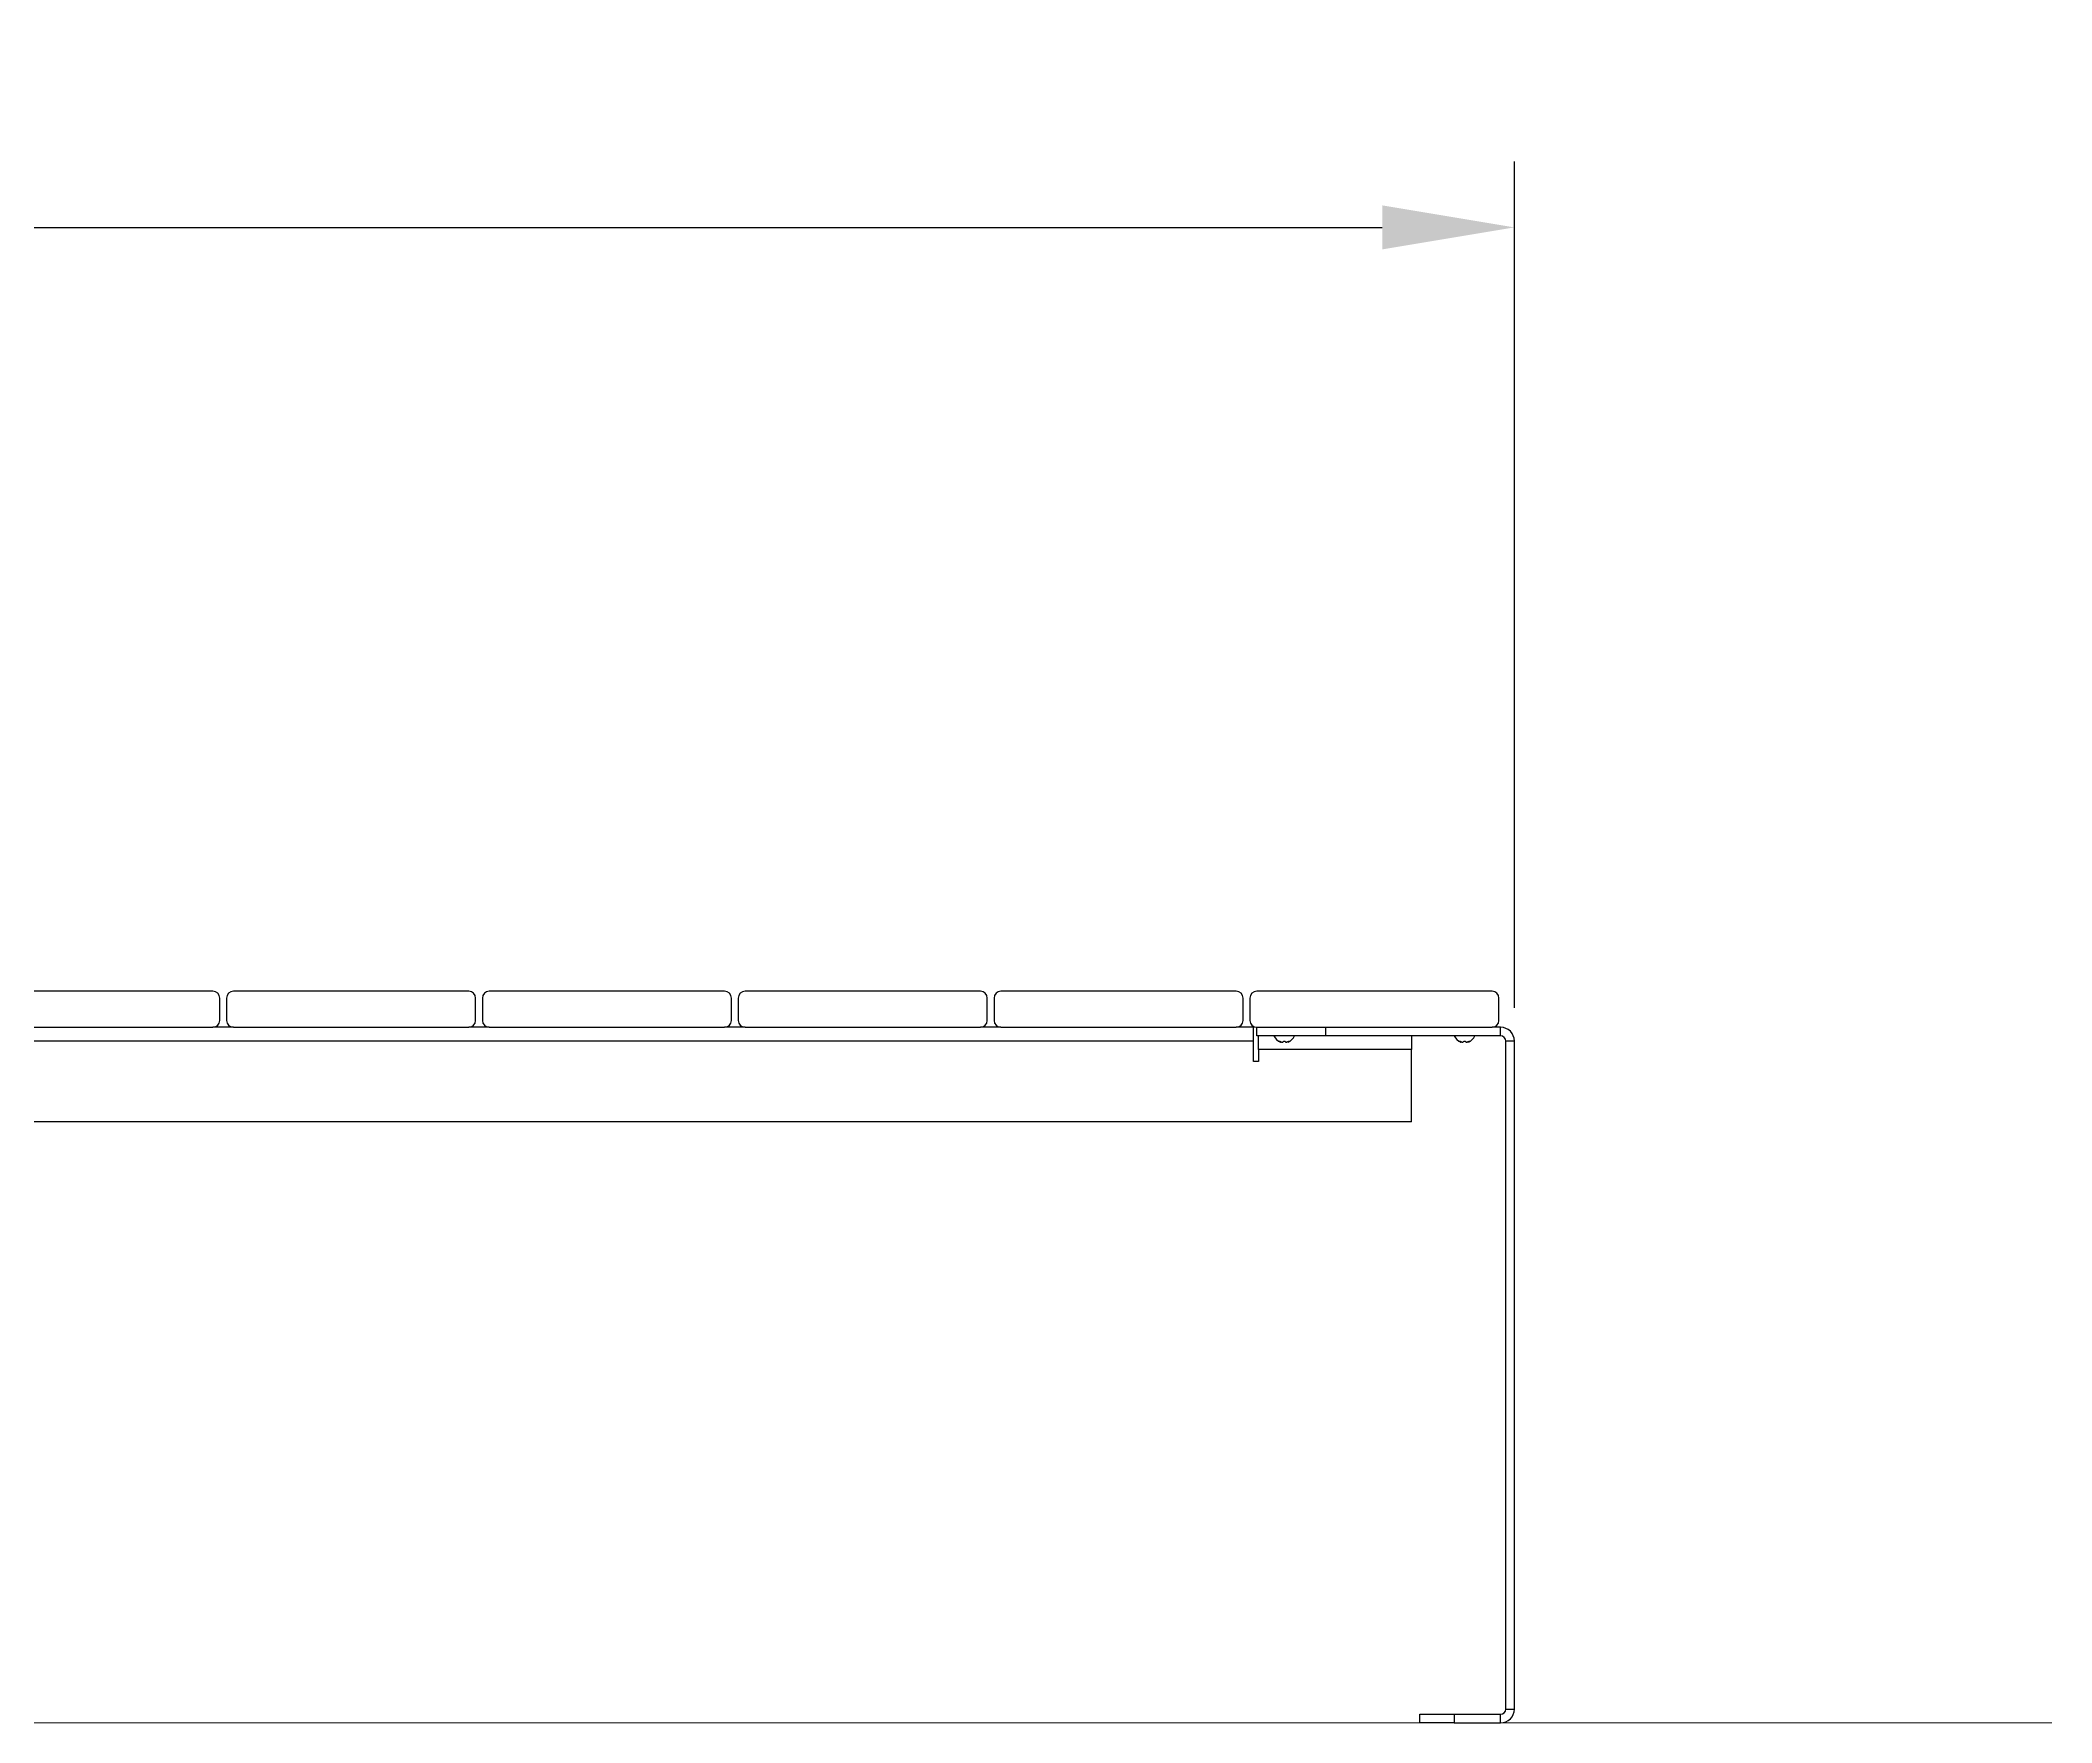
# Model space of a CAD drawing. Header units: millimetres. Extents: x -20 to 5721, y -20 to 4144.
# Drawn here: x 2761 to 3523, y 2760 to 3397 of the extents above; entities that cross this region are included whole.
import ezdxf

# ---------------------------------------------------------------- set-up
doc = ezdxf.new("R2010")
doc.units = ezdxf.units.MM
doc.styles.get("Standard").update_dxf_attribs({"font": 'arial.ttf'})
doc.dimstyles.new('ISO-25', dxfattribs={"dimtxt": 2.5, "dimasz": 2.5, "dimexe": 1.25, "dimexo": 0.625, "dimtad": 1, "dimtxsty": 'Standard', "dimcen": 2.5, "dimadec": 0, "dimazin": 0, "dimtfac": 1, "dimtmove": 0, "dimatfit": 3, "dimfxl": 1, "dimarcsym": 0})

# ---------------------------------------------------------------- blocks, each defined once
blk = doc.blocks.new('*D84')
at = {"color": 0, "lineweight": -2, "transparency": 16777216}
for p, q in [((1502.62, 3049.48), (1502.62, 3351.08)), ((3319.24, 3030.64), (3319.24, 3351.08)), ((1552.62, 3326.08), (3269.24, 3326.08))]:
    blk.add_line(p, q, dxfattribs=at)
at = {"color": 0, "transparency": 16777216}
for points in [[(1552.62, 3334.42), (1552.62, 3317.75), (1502.62, 3326.08)], [(3269.24, 3334.42), (3269.24, 3317.75), (3319.24, 3326.08)]]:
    blk.add_solid(points, dxfattribs=at)
at = {"layer": 'DEFPOINTS', "color": 0, "transparency": 16777216}
for p in [(3319.24, 3326.08), (1502.62, 3036.98), (3319.24, 3018.14)]:
    blk.add_point(p, dxfattribs=at)
at = {"color": 0, "transparency": 16777216, "insert": (2410.93, 3364.11), "char_height": 50, "attachment_point": 5}
blk.add_mtext('2795', dxfattribs=at)

msp = doc.modelspace()

# ---------------------------------------------------------------- linework, layer by layer
for p, q in [((2826.576, 3036.985), (2737.532, 3036.985)), ((2829.176, 3025.936), (2829.176, 3034.385)), ((2831.776, 3034.385), (2831.776, 3025.936)), ((2923.419, 3036.985), (2834.376, 3036.985)), ((2926.019, 3025.936), (2926.019, 3034.385)), ((2928.619, 3034.385), (2928.619, 3025.936)), ((3020.263, 3036.985), (2931.219, 3036.985)), ((3022.863, 3025.936), (3022.863, 3034.385)), ((3025.463, 3034.385), (3025.463, 3025.936)), ((3117.106, 3036.985), (3028.062, 3036.985)), ((3119.706, 3025.936), (3119.706, 3034.385)), ((3122.306, 3034.385), (3122.306, 3025.936)), ((3213.95, 3036.985), (3124.906, 3036.985)), ((3216.55, 3025.936), (3216.55, 3034.385)), ((3219.149, 3034.385), (3219.149, 3025.936)), ((3310.793, 3036.985), (3221.749, 3036.985)), ((3313.393, 3025.936), (3313.393, 3034.385)), ((2737.532, 3023.336), (2826.576, 3023.336)), ((2834.376, 3023.336), (2826.576, 3023.336)), ((2834.376, 3023.336), (2923.419, 3023.336)), ((2931.219, 3023.336), (2923.419, 3023.336)), ((2931.219, 3023.336), (3020.263, 3023.336)), ((3028.062, 3023.336), (3020.263, 3023.336)), ((3028.062, 3023.336), (3117.106, 3023.336)), ((3124.906, 3023.336), (3117.106, 3023.336)), ((3124.906, 3023.336), (3213.95, 3023.336)), ((3220.449, 3023.336), (3213.95, 3023.336)), ((3220.449, 3018.136), (3220.449, 3023.336)), ((3221.749, 3023.336), (3310.793, 3023.336)), ((3221.749, 3020.086), (3221.749, 3023.336)), ((3247.748, 3023.336), (3247.748, 3020.086)), ((3314.043, 3023.336), (3310.793, 3023.336)), ((3314.043, 3020.086), (3314.043, 3023.336)), ((3220.449, 3018.136), (2053.128, 3018.136)), ((3220.449, 3010.337), (3220.449, 3018.136)), ((3247.748, 3020.086), (3221.749, 3020.086)), ((3222.399, 3014.886), (3222.399, 3020.086)), ((3230.441, 3017.827), (3230.441, 3018.032)), ((3230.442, 3017.827), (3230.441, 3017.827)), ((3230.442, 3017.827), (3230.442, 3018.031)), ((3230.686, 3017.693), (3230.686, 3017.943)), ((3230.929, 3017.827), (3230.93, 3017.827)), ((3231.661, 3017.827), (3231.661, 3017.827)), ((3232.636, 3017.827), (3232.636, 3017.827)), ((3233.367, 3017.827), (3233.368, 3017.827)), ((3233.611, 3017.942), (3233.611, 3017.693)), ((3233.855, 3017.827), (3233.855, 3018.031)), ((3233.856, 3017.827), (3233.855, 3017.827)), ((3233.856, 3017.827), (3233.856, 3018.031)), ((3314.043, 3020.086), (3247.748, 3020.086)), ((3280.245, 3020.086), (3280.245, 3014.886)), ((3298.687, 3017.827), (3298.687, 3018.032)), ((3298.688, 3017.827), (3298.687, 3017.827)), ((3298.688, 3017.827), (3298.688, 3018.031)), ((3298.932, 3017.693), (3298.932, 3017.943)), ((3299.174, 3017.827), (3299.175, 3017.827)), ((3299.906, 3017.827), (3299.906, 3017.827)), ((3300.881, 3017.827), (3300.881, 3017.827)), ((3301.613, 3017.827), (3301.614, 3017.827)), ((3301.856, 3017.942), (3301.856, 3017.693)), ((3302.1, 3017.827), (3302.1, 3018.031)), ((3302.101, 3017.827), (3302.1, 3017.827)), ((3302.101, 3017.827), (3302.101, 3018.031)), ((3319.243, 3018.136), (3315.993, 3018.136)), ((3315.993, 2765.303), (3315.993, 3018.136)), ((3319.243, 2765.303), (3319.243, 3018.136)), ((3222.399, 3010.337), (3220.449, 3010.337)), ((3222.399, 3014.886), (3222.399, 3010.337)), ((3280.245, 3014.886), (3222.399, 3014.886)), ((3280.245, 2987.588), (3280.245, 3014.886)), ((3280.245, 2987.588), (1993.333, 2987.588)), ((3315.993, 2765.303), (3319.243, 2765.303)), ((3283.495, 2760.104), (3283.495, 2763.353)), ((3283.495, 2763.353), (3296.494, 2763.353)), ((3296.494, 2760.104), (3283.495, 2760.104)), ((3296.494, 2763.353), (3296.494, 2760.104)), ((3296.494, 2763.353), (3314.043, 2763.353)), ((3296.494, 2760.104), (3314.043, 2760.104)), ((3314.043, 2760.104), (3314.043, 2763.353))]:
    msp.add_line(p, q)
at = {"color": 7, "linetype": 'Continuous', "lineweight": 18, "true_color": 0xffffff}
msp.add_line((186.617, 2760.104), (3522.664, 2760.104), dxfattribs=at)
at = {"flags": 128}
for points in [[(3230.441, 3017.827), (3230.306, 3017.912), (3230.219, 3017.988), (3230.199, 3018.04), (3230.238, 3018.063), (3230.32, 3018.06), (3230.431, 3018.035), (3230.566, 3017.991), (3230.721, 3017.93), (3230.882, 3017.852), (3230.929, 3017.827)], [(3230.93, 3017.827), (3231.084, 3017.757), (3231.256, 3017.709), (3231.408, 3017.692), (3231.524, 3017.702), (3231.606, 3017.734), (3231.653, 3017.787), (3231.661, 3017.827)], [(3231.661, 3017.827), (3231.694, 3017.912), (3231.791, 3017.988), (3231.935, 3018.04), (3232.094, 3018.063), (3232.246, 3018.06), (3232.382, 3018.035), (3232.499, 3017.991), (3232.587, 3017.93), (3232.633, 3017.852), (3232.636, 3017.827)], [(3232.636, 3017.827), (3232.664, 3017.757), (3232.749, 3017.709), (3232.87, 3017.692), (3233.005, 3017.702), (3233.145, 3017.734), (3233.287, 3017.787), (3233.367, 3017.827)], [(3233.368, 3017.827), (3233.537, 3017.912), (3233.72, 3017.988), (3233.885, 3018.04), (3234.004, 3018.063), (3234.074, 3018.06), (3234.099, 3018.035), (3234.081, 3017.991), (3234.015, 3017.93), (3233.9, 3017.852), (3233.856, 3017.827)], [(3233.855, 3017.827), (3233.729, 3017.757), (3233.641, 3017.709), (3233.611, 3017.692), (3233.613, 3017.693)], [(3298.687, 3017.827), (3298.551, 3017.912), (3298.465, 3017.988), (3298.444, 3018.04), (3298.484, 3018.063), (3298.565, 3018.06), (3298.676, 3018.035), (3298.812, 3017.991), (3298.966, 3017.93), (3299.128, 3017.852), (3299.174, 3017.827)], [(3299.175, 3017.827), (3299.329, 3017.757), (3299.501, 3017.709), (3299.653, 3017.692), (3299.769, 3017.702), (3299.852, 3017.734), (3299.899, 3017.787), (3299.906, 3017.827)], [(3299.906, 3017.827), (3299.939, 3017.912), (3300.036, 3017.988), (3300.181, 3018.04), (3300.34, 3018.063), (3300.491, 3018.06), (3300.627, 3018.035), (3300.744, 3017.991), (3300.833, 3017.93), (3300.879, 3017.852), (3300.881, 3017.827)], [(3300.881, 3017.827), (3300.909, 3017.757), (3300.994, 3017.709), (3301.115, 3017.692), (3301.25, 3017.702), (3301.39, 3017.734), (3301.533, 3017.787), (3301.613, 3017.827)], [(3301.614, 3017.827), (3301.782, 3017.912), (3301.966, 3017.988), (3302.13, 3018.04), (3302.25, 3018.063), (3302.32, 3018.06), (3302.345, 3018.035), (3302.326, 3017.991), (3302.261, 3017.93), (3302.145, 3017.852), (3302.101, 3017.827)], [(3302.1, 3017.827), (3301.974, 3017.757), (3301.887, 3017.709), (3301.856, 3017.692), (3301.858, 3017.693)]]:
    msp.add_lwpolyline(points, dxfattribs=at)
for centre, radius, start, end in [((2826.576, 3034.385), 2.6, 0, 90), ((2834.376, 3034.385), 2.6, 90, 180), ((2923.419, 3034.385), 2.6, 0, 90), ((2931.219, 3034.385), 2.6, 90, 180), ((3020.263, 3034.385), 2.6, 0, 90), ((3028.062, 3034.385), 2.6, 90, 180), ((3117.106, 3034.385), 2.6, 0, 90), ((3124.906, 3034.385), 2.6, 90, 180), ((3213.95, 3034.385), 2.6, 0, 90), ((3221.749, 3034.385), 2.6, 90, 180), ((3310.793, 3034.385), 2.6, 0, 90), ((2826.576, 3025.936), 2.6, 270, 0), ((2834.376, 3025.936), 2.6, 180, 270), ((2923.419, 3025.936), 2.6, 270, 0), ((2931.219, 3025.936), 2.6, 180, 270), ((3020.263, 3025.936), 2.6, 270, 0), ((3028.062, 3025.936), 2.6, 180, 270), ((3117.106, 3025.936), 2.6, 270, 0), ((3124.906, 3025.936), 2.6, 180, 270), ((3213.95, 3025.936), 2.6, 270, 0), ((3221.749, 3025.936), 2.6, 180, 270), ((3310.793, 3025.936), 2.6, 270, 0), ((3314.043, 3018.136), 5.2, 0, 90), ((3232.422, 3021.898), 4.55, 203.464995, 247.571444), ((3296.866, 3138.028), 137.333, 241.074657, 241.190004), ((3231.875, 3021.898), 4.55, 292.486385, 336.535005), ((3300.668, 3021.898), 4.55, 203.464995, 247.571444), ((3365.112, 3138.028), 137.333, 241.074657, 241.190004), ((3300.12, 3021.898), 4.55, 292.486385, 336.535005), ((3314.043, 3018.136), 1.95, 0, 90), ((3314.043, 2765.303), 1.95, 270, 0), ((3314.043, 2765.303), 5.2, 270, 0)]:
    msp.add_arc(centre, radius, start, end)

# ---------------------------------------------------------------- dimensions: what is measured, and where the dimension line sits
dim = msp.add_linear_dim(base=(3319.243, 3326.083), p1=(1502.616, 3036.985), p2=(3319.243, 3018.136), text='2795', dimstyle='ISO-25', override={"dimscale": 0})
dim.commit()
dim.dimension.update_dxf_attribs({"geometry": '*D84', "text_midpoint": (2410.929, 3364.111)})

doc.saveas('drawing.dxf')
